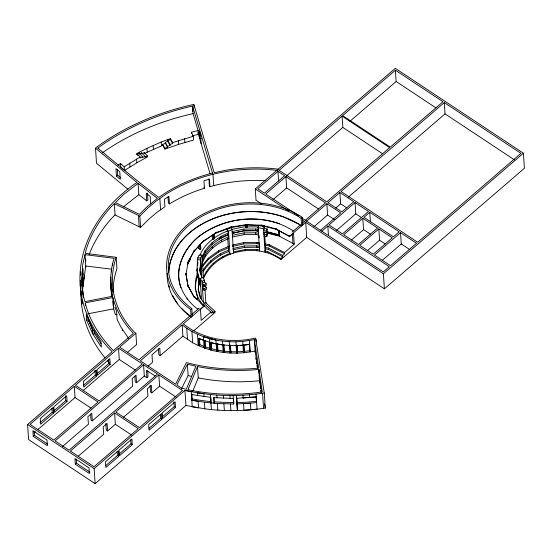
<?xml version="1.0" encoding="UTF-8"?>
<svg xmlns="http://www.w3.org/2000/svg" width="552" height="552" viewBox="0 0 552 552"><rect width="100%" height="100%" fill="white"/><g stroke="black" fill="none" stroke-linecap="round" stroke-linejoin="round"><path stroke-width="0.83" d="M237.001 403.954L236.684 397.778M257.75 368.329L255.093 350.982C240.341 354.163 224.85 353.784 210.271 349.878L210.34 345.89M236.27 345.11L236.691 353.128L235.939 341.819C216.853 342.102 197.202 336.927 182.139 324.852L140.346 360.842L175.591 384.185L186.383 362.602A159.921 121.06 -3.8 0 0 258.702 368.122L254.341 339.68L242.707 341.46L235.939 341.819M204.902 408.853L185.941 405.458L95.137 483.656L94.137 468.579L184.941 390.381L197.512 392.838L210.34 394.514L211.375 409.598L204.868 408.846L204.426 402.249L217.391 403.533L233.724 403.981L233.503 398.62M200.183 282.175L199.431 280.657L199.541 278.208M80.323 280.347L80.626 289.627L82.062 304L80.247 283.956M80.654 275.241L80.868 271.839M80.53 288.551L80.751 285.149M82.262 288.565L83.193 274.102L82.821 268.451L81.882 282.914L81.696 280.085L82.69 264.705L85.001 254.644L114.133 258.315C109.958 270.583 110.324 283.728 111.69 296.438M83.262 286.405L83.69 279.781L84.649 275.593M230.508 345.021L230.846 353.032L230.35 345.49L236.194 345.593M196.195 277.483L195.353 289.158C194.794 283.148 196.954 277.58 197.34 271.777M200.369 282.093C195.698 274.737 197.292 266.023 197.768 257.943L199.086 255.003L201.991 255.107L203.543 278.518C215.922 250.47 256.611 241.99 280.885 259.633L306.712 237.388L305.711 222.311L289.607 236.18L289.634 236.56L293.519 233.206L294.244 244.143L284.522 252.512L284.611 253.796L282.665 255.466L282.755 256.866L280.816 258.536L280.885 259.633M197.043 271.342L197.368 268.072M197.602 265.615L197.927 262.345M199.168 281.072L198.285 290.076L198.996 280.499M200.88 261.627L199.886 270.866L200.769 259.923L197.892 259.826M200.114 272.095L201.018 263.69M200.321 272.992L201.135 265.429M259.626 251.07L258.074 227.665L258.336 225.485L264.16 226.603L263.525 228.749L265.077 252.154M258.336 225.485L258.198 229.549L255.472 229.004L243.825 229.108L232.15 231.523M258.626 231.868L258.446 233.317L255.728 232.778L244.074 232.875L232.399 235.297M259.73 248.531L259.557 249.98L256.832 249.435L245.185 249.538L233.503 251.953M82.531 290.076L85.746 265.954L111.552 269.203M210.94 403.001L211.188 401.69A160.922 121.82 -3.8 0 1 192.241 398.917L191.751 400.186L204.461 402.256M214.066 397.095L214.142 403.264L213.762 397.592L230.108 398.344L229.922 395.536M266.464 231.04L267.106 228.901L264.291 228.493L263.649 230.632L266.464 231.04L266.582 232.772L263.766 232.364M266.582 232.772L267.216 230.632L267.106 228.901M266.713 234.807L267.354 232.668L264.539 232.261L263.897 234.4L266.713 234.807L266.83 236.546L264.015 236.139M266.83 236.546L267.472 234.407L267.354 232.668M264.767 235.69L265.643 248.924L265.001 251.063L267.727 251.602L280.816 258.536M217.053 343.986L222.739 344.897L217.067 343.958L217.557 351.527L216.681 351.355L215.915 340.073L203.357 336.616L204.171 347.967L210.271 349.878L209.587 338.611L212.72 339.321M217.557 351.527L217.971 350.237L217.529 343.537M223.96 344.503L224.409 351.21L223.988 352.5L223.484 344.959L229.432 345.476M197.506 366.556L187.963 389.643L191.682 390.43A160.922 121.82 -3.8 0 0 262.283 391.934L258.902 369.419A161.701 122.406 -3.8 0 1 197.506 366.556L198.258 377.865L192.662 391.396M196.277 278.76L197.995 274.868M199.872 255.41C204.571 243.673 215.687 235.518 227.238 231.171L227.113 229.287L230.681 227.741L232.019 229.639L233.579 253.051M202.798 270.756C208.463 261.11 218.033 254.017 228.5 250.201M202.888 272.157C208.559 262.504 218.13 255.41 228.597 251.602L227.714 238.367M205.213 340.273L205.661 346.973L204.944 348.195L199.024 345.869L198.52 338.335L209.85 342.357M211.264 342.123L211.706 348.823L211.14 350.078L210.636 342.544L209.774 342.337L210.271 349.878M201.963 277.863L200.645 258.039L201.991 255.107M202.115 256.99C206.503 245.412 217.212 237.229 228.569 233.054L227.238 231.171M202.232 258.695C206.614 247.13 217.309 238.912 228.68 234.786L227.003 235.062M202.37 260.765C206.752 249.18 217.46 241.003 228.818 236.822L227.486 234.938M202.48 262.504C206.869 250.918 217.578 242.742 228.935 238.561M203.474 277.421C207.856 265.843 218.564 257.66 229.922 253.478L228.445 231.164L227.113 229.287M187.39 364.251L176.868 385.034L181.877 388.353L186.307 389.291L195.857 366.204L187.39 364.251L188.142 375.56L181.38 388.918M187.846 262.579L194.476 250.153L187.866 262.959M187.321 264.332L189.647 259.985L188.929 259.778M187.549 264.332L190.233 259.585M198.52 338.335L203.681 340.411M199.438 338.003L199.879 344.703L199.024 345.869L192.682 342.764L182.885 336.161L182.139 324.852M202.287 265.395L208.304 258.232L218.564 250.78L229.135 246.137M202.377 266.678L208.387 259.516L218.647 252.057L228.466 247.751M198.679 248.621L200.031 249.345L200.825 248.697L200.542 244.495M139.835 216.136L114.312 203.667L115.057 214.969L140.587 227.445L139.835 216.136L147.846 208.049L156.83 200.555L166.683 193.731A135.295 102.417 -3.8 0 1 277.828 170.485L278.18 169.188A137.034 103.735 -3.8 0 0 225.409 170.347L214.19 172.693L193.918 104.68L192.186 104.797A221.117 167.387 -3.8 0 0 96.669 147.163L95.503 148.171L96.503 163.247L128.071 189.343M140.587 227.445L148.598 219.351L157.575 211.864L164.938 206.772L164.434 199.231L168.912 196.374L169.409 203.909C180.38 197.271 192.179 191.986 204.447 188.287L203.95 180.745L209.408 179.165L209.912 186.707L213.734 185.603A135.295 102.417 -3.8 0 1 265.636 180.635M114.312 203.667L110.993 206.924A163.026 123.413 -3.8 0 0 86.188 249.469L85.298 253.34L116.182 257.294A120.909 91.528 -3.8 0 0 134.584 332.38L135.868 333.229L136.613 344.538L127.56 352.335M115.057 214.969L111.745 218.233A163.026 123.413 -3.8 0 0 89.148 254.458M123.179 206.993L138.835 194.683L138.083 183.374L123.6 194.532L115.389 202.605L139.477 214.355L146.528 207.228L157.396 198.416L138.083 183.374M97.821 148.115L139.249 182.367L158.7 197.512C174.749 185.838 193.352 178.013 212.499 173.045L212.982 174.294L213.734 185.603M138.835 194.683L146.742 200.845L147.915 199.838L147.467 193.138M256.059 200.631L255.279 188.908L395.28 68.344L523.399 153.201L524.4 168.284L384.399 288.841L306.381 237.167M277.946 171.334L257.729 188.749L264.387 193.165L284.611 175.75L277.946 171.334L278.594 181.028M342.074 116.113L279.119 170.333L326.715 201.859L389.671 147.639L342.074 116.113L342.827 127.422L382.605 153.773M395.398 70.201L342.654 115.616L390.25 147.136L442.994 101.727L395.398 70.201L396.143 81.51L435.928 107.854M286.357 176.053L342.827 127.422M349.92 121.316L396.143 81.51M305.325 220.276L325.549 202.86L285.895 176.599L265.671 194.014L298.949 216.053M272.943 199.7L286.647 187.908L285.895 176.599M95.137 483.656L28.601 439.585L27.6 424.509L112.118 351.727A164.751 124.717 -3.8 0 1 136.937 182.422L95.503 148.171M74.285 386.255L30.049 424.35L53.813 440.089L98.049 401.994L74.285 386.255L75.037 397.564L91.108 408.211M118.521 348.16L75.431 385.268L99.194 401.007L142.285 363.899L118.521 348.16L119.273 359.469L135.344 370.116M135.868 333.229L119.687 347.16L138.931 359.904L190.054 315.882L191.461 316.82M39.986 422.804L52.178 412.309L51.909 408.273M53.599 411.088L65.791 400.586L65.467 395.743M83.773 385.096L95.323 375.153L95.006 370.302M96.745 373.932L108.937 363.43L108.668 359.393M53.461 413.158L40.627 424.212L40.248 418.554L53.082 407.5L53.461 413.158L52.178 412.309M67.068 401.435L54.234 412.489L53.861 406.831L66.695 395.784L67.068 401.435L65.791 400.586M96.607 376.002L83.773 387.049L83.4 381.397L96.234 370.344L96.607 376.002L95.323 375.153M110.221 364.279L97.387 375.332L97.007 369.674L109.841 358.627L110.221 364.279L108.937 363.43M34.051 432.858L35.356 431.74M37.957 429.497L75.037 397.564M83.366 390.395L119.273 359.469M33.272 436.37L32.892 430.719L47.003 440.061L47.375 445.712L33.272 436.37L34.438 435.362L34.169 431.326M302.275 217.302L301.13 218.288A79.405 60.106 -3.8 0 0 190.123 224.367A79.405 60.106 -3.8 0 0 191.806 308.547L190.612 309.5A81.103 61.396 -3.8 0 1 188.894 223.512A81.103 61.396 -3.8 0 1 302.275 217.302L302.779 224.843L301.633 225.823A79.405 60.106 -3.8 0 0 217.04 217.26A79.405 60.106 -3.8 0 0 168.802 272.46M191.53 314.612L199.065 308.175L197.83 309.189C186.624 300.875 178.793 288.392 178.427 274.213C179.138 259.337 187.356 246.358 198.403 236.815C225.064 216.191 264.725 212.347 293.45 230.971L300.343 224.974L301.633 225.823L301.13 218.288M200.355 302.627L203.336 305.422L202.977 305.187L202.957 304.828L204.33 305.739L183.305 323.845A72.077 54.565 -3.8 0 0 255.59 338.086L264.277 393.024L265.277 408.107C247.441 410.716 229.294 411.385 211.34 409.591M302.482 223.132L304.428 221.462M306.622 221.138L326.839 203.722L340.708 212.906L320.484 230.315M339.88 192.489L328.005 202.715L341.895 211.913L353.77 201.687L339.88 192.489L340.632 203.798L346.884 207.938M444.284 102.582L341.039 191.496L417.698 242.273L520.95 153.359L444.284 102.582L445.036 113.891L514.54 159.921M143.561 364.748L55.09 440.938L69.09 450.211L157.561 374.021L143.561 364.748L144.314 376.057L146.846 377.734L148.012 376.726L147.777 370.965M148.053 366.155L152.483 362.34L151.986 354.798L159.763 348.105L160.259 355.64L182.885 336.161M195.27 287.875L197.885 297.721L201.984 303.883L210.912 312.025L201.19 320.395L200.466 309.444L204.33 305.739M198.196 288.682L200.583 297.99L204.323 303.738L212.941 311.632L211.002 313.301L210.912 312.025M204.067 303.365L205.827 302.365L206.676 303.697L214.983 311.349L213.037 313.025L212.941 311.632M313.895 226.824L327.591 215.032L326.839 203.722M335.637 208.104L340.632 203.798M348.326 197.174L445.036 113.891M193.869 330.689L215.052 312.446L214.983 311.349M62.355 446.637L88.41 424.198L87.913 416.663L91.798 413.31L92.301 420.852L132.646 386.103L132.149 378.568L136.04 375.215L136.537 382.757L144.314 376.057M321.788 231.178L327.826 225.982L389.319 266.713L383.281 271.915L302.489 218.399M355.046 202.536L329.006 224.968L342.454 233.875L368.501 211.444L355.046 202.536L355.798 213.845L361.463 217.591M114.609 412.965L70.373 451.06L94.019 466.723L138.255 428.628L114.609 412.965L115.354 424.274L131.845 435.19M158.845 374.87L115.782 411.958L139.428 427.621L182.498 390.533L158.845 374.87L159.597 386.179L176.081 397.095M336.265 230.667L355.798 213.845M78.287 456.193L103.693 434.32L103.189 426.779L107.081 423.432L107.578 430.967L115.354 424.274M123.613 417.16L147.929 396.226L147.425 388.684L151.317 385.337L151.814 392.879L159.597 386.179M75.32 464.218L74.941 458.567L89.038 467.903L89.41 473.554L75.32 464.218L76.486 463.218L76.217 459.181M369.785 212.292L363.961 217.309L393.403 236.808L399.227 231.799L369.785 212.292L370.426 221.987M362.809 218.302L343.737 234.724L358.469 244.481L377.54 228.059L362.809 218.302L363.561 229.611L370.578 234.255M351.479 240.01L363.561 229.611M378.824 228.907L359.752 245.329L373.2 254.237L392.272 237.815L378.824 228.907L379.576 240.217L385.241 243.963M105.86 465.495L117.41 455.552L117.141 451.508M118.832 454.33L131.017 443.829L130.755 439.792M149.054 428.297L160.604 418.354L160.335 414.31M162.026 417.133L174.218 406.631L173.894 401.787M118.694 456.401L105.86 467.447L105.48 461.796L118.314 450.742L118.694 456.401L117.41 455.552M132.301 444.677L119.467 455.731L119.094 450.073L131.928 439.026L132.301 444.677L131.017 443.829M161.888 419.203L149.054 430.249L148.674 424.598L161.508 413.545L161.888 419.203L160.604 418.354M175.495 407.479L162.667 418.533L162.288 412.875L175.122 401.828L175.495 407.479L174.218 406.631M367.494 250.615L379.576 240.217M400.531 232.661L374.484 255.086L390.499 265.698L416.546 243.266L400.531 232.661L401.283 243.97L409.639 249.504M382.398 260.227L401.283 243.97M384.399 288.841L383.398 273.764L523.399 153.201M292.215 231.985L293.45 230.971M102.417 152.759C129.561 133.715 160.798 120.895 193.069 113.608L192.565 106.067A219.323 166.028 -3.8 0 0 97.849 148.095M117.811 165.386L120.529 163.475L124.193 166.752L124.441 170.52L136.868 162.778L147.529 156.892L147.467 155.947L144.32 152.587L141.878 153.822M116.444 176.171L115.948 168.636L119.777 171.803L120.281 179.338L116.444 176.171L117.735 175.267L117.348 169.402M124.193 166.752L140.153 157.058L136.868 153.546L146.935 148.336L161.225 142.03L170.389 138.614L172.624 142.588L172.686 143.527L170.023 144.451L170.085 145.397L167.422 146.315L167.484 147.26L164.82 148.184L164.889 149.123L178.6 144.376L193.531 140.049L193.283 136.282L191.496 132.163L198.113 130.562L193.069 113.608M203.391 302.303L201.997 281.382L204.343 280.05L202.646 277.387L200.128 278.505L201.514 299.425M204.468 281.941L202.122 283.266L203.792 285.005L203.909 286.702L206.255 285.377L206.137 283.68L204.468 281.941L204.343 280.05M203.792 285.005L206.137 283.68M204.13 286.039L202.377 287.033L204.047 288.772L204.157 290.511L206.503 289.186L206.386 287.447L204.716 285.708M204.047 288.772L206.386 287.447M138.028 155.664L136.93 154.491L139.304 153.18L139.242 152.235M139.366 154.118L141.747 152.807L145.031 156.32L145.093 157.265L147.467 155.947M139.304 153.18L142.588 156.692L140.215 158.003L140.153 157.058M145.031 156.32L142.651 157.63L142.588 156.692M165.296 143.368L162.681 144.369L162.743 145.314L144.382 153.525L144.32 152.587M219.013 238.968L221.352 237.877L221.242 236.173M220.282 238.057L226.051 235.559M233.848 232.737L232.275 233.413L245.612 230.508M228.445 231.164L232.019 229.639M93.074 334.346L92.695 328.688L100.975 341.481L101.347 347.132L93.074 334.346L94.633 333.732L94.413 330.496M170.389 138.614L170.451 139.552L167.787 140.477L170.023 144.451M167.484 147.26L165.193 142.34L167.849 141.415L167.725 139.532M172.624 142.588L193.283 136.282M86.636 320.291L86.264 314.64L92.156 327.757L92.529 333.408L86.636 320.291L88.279 319.829L88.168 318.214M192.579 135.737L198.361 134.336L198.113 130.562M117.058 314.392L115.382 314.771L113.643 308.872L112.891 297.562L85.243 302.848C89.624 321.133 100.485 337.21 113.326 350.686L133.377 333.415C123.793 323.355 116.32 311.1 112.891 297.562M232.275 245.122L243.68 242.632L256.804 242.376L259.281 242.839M232.357 246.406L243.763 243.915L256.887 243.66L259.371 244.122M231.633 229.446L243.163 226.996L255.548 226.817L258.46 227.376M232.702 233.041L242.59 230.936M232.896 248.483L244.426 246.026L256.811 245.847L259.73 246.406L259.557 243.874M232.985 249.877L244.522 247.42L256.908 247.248L259.82 247.807M232.516 237.036L244.191 234.614L255.838 234.517L258.564 235.055M201.301 138.241L199.624 138.573L199.127 131.031L200.638 136.123L201.142 143.658M87.664 313.833L113.643 308.872M247.061 224.892L230.101 227.631L230.074 227.258L247.034 224.512L247.199 227.279M210.34 394.514C228.293 396.308 246.44 395.646 264.277 393.024M243.867 345.117L249.677 344.4L243.867 345.117L244.37 352.659M249.428 340.632L250.18 351.941L249.883 350.658L244.156 351.362L243.708 344.662M243.073 398.026L256.28 396.895L236.622 398.282L237.401 410.55L236.435 395.473M237.105 345.545L242.956 345.235L237.105 345.517L237.608 353.08L237.105 345.069M237.553 351.769L243.322 351.465L243.46 352.769L242.707 341.46M243.411 230.764L255.797 230.584L258.715 231.143M258.315 231.281L255.59 230.743L243.943 230.839L243.825 229.108M230.074 398.344L233.344 398.316M233.772 402.67L214.39 401.959M82.041 274.089L83.193 274.102M230.95 351.721L236.718 351.817M197.768 257.943L200.645 258.039M262.455 225.264L245.523 224.609L245.55 224.981L262.483 225.644M210.526 397.323L191.413 394.521M224.409 351.21L230.115 351.707M217.971 350.237L223.581 351.134M265.07 243.915L269.21 244.681L284.522 252.512M265.16 245.191L269.293 245.964L284.611 253.796M265.553 247.524L268.465 248.083L282.665 255.466M265.643 248.924L268.555 249.483L282.755 256.866M258.074 227.665L263.525 228.749M209.836 342.385L216.17 343.848L209.836 342.385L210.636 342.544M211.706 348.823L216.384 349.927M279.595 223.698C252.25 214.362 220.614 219.289 197.892 237.291C183.464 249.4 174.453 269.21 180.904 287.799M188.142 375.56L191.647 376.423M276.697 229.059L260.951 225.05L260.972 225.423L276.724 229.432M266.264 231.536L278.491 234.648M266.167 231.743L279.208 235.062M266.678 232.578L278.905 235.69L278.581 230.819M267.037 233.041L279.471 236.201L294.244 244.143M203.674 340.432L204.44 340.653L204.944 348.195M205.661 346.973L210.919 348.643M199.879 344.703L204.185 346.449M298.563 224.112L283.625 216.936A79.453 60.147 -3.8 0 0 190.654 231.874L190.626 231.895A79.474 60.161 -3.8 0 0 168.781 271.681M275.31 228.528L288.834 235.994L275.338 228.907M286.647 187.908L318.511 209.008M327.591 215.032L334.526 219.62M255.279 188.908L288.917 211.188M302.517 220.193L383.398 273.764M256.687 200.645L261.676 203.957M289.607 236.18L288.323 235.331L289.634 236.56M160.259 355.64L158.852 354.708L158.465 348.843M155.084 375.981L146.542 370.33L146.846 377.734M136.537 382.757L135.254 381.908L134.867 376.043M151.814 392.879L150.537 392.03L150.089 385.324M92.301 420.852L91.018 420.003L90.631 414.138M107.578 430.967L106.301 430.118L105.853 423.418M27.6 424.509L94.137 468.579M34.438 435.362L47.838 444.243M76.486 463.218L89.872 472.084M117.735 175.267L120.929 177.91M123.834 169.975L120.778 167.242L120.529 163.475M193.283 295.658L203.633 305.704M193.31 296.017L197.374 299.833M169.409 203.909L168.401 202.874L168.008 197.009M202.239 284.963L203.909 286.702M202.487 288.772L204.157 290.511M128.602 338.376L121.06 327.301L117.921 321.119L117.058 318.966L116.555 311.425L114.885 307.229M228.597 251.602L229.922 253.478L229.998 254.575M200.128 278.505L201.997 281.382M196.933 269.645L199.32 278.953L200.252 280.388M197.181 273.412L199.569 282.721L200.5 284.163M197.299 275.151L199.686 284.459L200.617 285.901M94.633 333.732L101.064 343.675M170.451 139.552L172.686 143.527M167.849 141.415L170.085 145.397M165.193 142.34L167.422 146.315M162.681 144.369L164.82 148.184M162.743 145.314L164.889 149.123M193.89 296.645L187.632 285.046L194.104 297.024M186.928 298.66L187.232 299.246M209.912 186.707L209.346 185.479L208.904 178.779M203.888 187.059L204.447 188.287M88.279 319.829L92.439 329.089M88.279 319.601L91.873 328.171M192.565 106.067L212.499 173.045M197.885 132.721L210.105 173.776M195.794 290.8L197.754 298.183M198.485 290.849L200.473 298.611M199.769 269.162L201.928 277.946M200.079 271.667L200.866 274.855M256.425 401.269L256.659 402.567L250.097 403.229L236.967 403.954L237.008 402.636A160.922 121.82 -3.8 0 0 256.425 401.269L256.1 396.405M187.839 285.267L185.9 273.399L188.053 286.536L187.984 286.108M264.622 403.843L265.277 408.107M259.205 377.796L259.454 379.431L259.185 375.388M261.441 392.396L259.654 380.728A161.701 122.406 -3.8 0 1 198.258 377.865M255.845 358.055L256.1 359.711M256.356 361.36L256.735 363.837M256.99 365.486L257.239 367.142M260.289 387L260.544 388.663M260.799 390.333L261.055 392.003M111.683 294.188L111.021 287.475M81.696 280.085L83.228 295.368L84.904 301.613L112.58 296.279L110.773 283.707L111.849 296.7M83.331 297.335L81.972 283.804L82.296 288.668M82.517 291.166L82.772 293.705M82.531 292.243L82.703 293.94M113.181 291.773L112.967 289.593L113.139 292.105M111.67 296.521L111.504 289.931M327.826 225.982L328.468 235.676M292.353 234.041L292.967 243.294M279.077 230.315L279.471 236.201M278.884 230.191L279.043 232.627M269.21 244.681L269.293 245.964M268.465 248.083L268.555 249.483M267.727 251.602L267.803 252.692M264.518 225.837L264.622 227.458M264.16 225.651L264.373 228.894M262.683 225.299L262.793 226.92M258.998 235.414L259.164 237.953M256.804 242.376L256.887 243.66M256.811 245.847L256.908 247.248M255.472 229.004L255.59 230.743M255.728 232.778L255.838 234.517M256.832 249.435L256.908 250.532M262.552 393.224L263.552 408.307M258.902 369.419L259.806 382.991M258.86 370.544L259.074 373.773M256.038 339.342L256.204 341.86M247.165 224.995L247.275 226.624M246.903 224.685L247.068 227.12M254.341 339.68L255.19 352.493M246.337 224.809L246.509 227.334M245.757 224.761L245.923 227.196M245.681 224.995L245.84 227.431M256.059 394.087L257.06 409.163L243.991 410.288L243.556 403.691L250.408 403.202L250.843 409.798M244.074 232.875L244.191 234.614M245.185 249.538L245.254 250.629M244.426 246.026L244.522 247.42M243.68 242.632L243.763 243.915M249.442 343.951L249.883 350.658M249.538 394.749L249.725 397.557M242.99 395.211L243.177 398.02M233.158 395.501L233.731 403.981M229.673 345L229.894 348.353M229.183 341.709L229.936 353.018M221.49 239.941L221.607 241.679M222.601 256.604L222.67 257.694M220.579 253.637L220.669 255.031M230.446 404.016L230.888 410.612M218.564 250.78L218.647 252.057M223.132 344.434L223.305 346.946M222.49 341.122L223.243 352.431M214.121 233.972L214.445 238.843M213.921 235.821L214.079 238.257M213.603 234.345L213.886 238.547M213.155 234.635L213.493 239.678M223.346 395.391L223.532 398.206M223.905 403.878L224.347 410.474M212.161 235.09L212.568 239.63M211.92 242.783L212.037 244.488M212.175 246.551L212.285 248.29M213.279 263.214L213.355 264.304M210.788 260.668L210.878 262.062M208.304 258.232L208.387 259.516M216.826 395.053L217.012 397.868M217.391 403.533L217.826 410.129M204.916 250.898L205.027 252.602M205.165 254.672L205.282 256.411M206.275 271.329L206.344 272.426M193.918 104.68L194.083 107.191M204.999 289.931L205.896 303.462M203.46 269.286L203.55 270.68M192.351 107.309L192.634 111.497M210.919 397.64L211.14 400.883M200.093 244.777L200.376 248.987M199.748 245.143L200.031 249.345M191.496 132.163L191.599 133.674M198.472 246.075L198.644 248.6M199.32 278.953L199.431 280.657M199.569 282.721L199.686 284.459M197.885 297.721L197.975 299.005M204.088 396.584L203.902 393.776L197.478 392.831L197.664 395.646M184.63 138.655L184.879 142.423M197.478 334.243L198.23 345.552M189.778 258.267L189.888 259.951M191.806 308.547L192.31 316.089M188.253 261.876L188.225 261.496L185.914 274.91L185.893 274.537M190.612 309.5L191.165 317.069A81.103 61.396 -3.8 0 1 167.083 273.309M191.93 331.455L192.682 342.764M178.351 140.601L178.6 144.376M191.923 394.052L192.241 398.917L191.785 400.193L198.113 401.325L198.547 407.921L192.227 406.789L191.227 391.713L184.941 390.381L185.941 405.458M186.762 328.288L187.514 339.597M161.225 142.03L161.481 145.797M159.838 198.472L160.591 209.781M153.159 145.445L153.408 149.212M146.935 148.336L147.184 152.104M150.696 203.923L150.199 196.388L146.245 193.303L146.742 200.845M141.747 152.807L141.809 153.753M136.868 153.546L136.93 154.491M136.62 159.01L136.868 162.778M138.414 215.425L139.166 226.734M129.741 163.144L129.989 166.911M122.268 329.24L122.365 330.745M116.182 257.294L116.934 268.603A120.909 91.528 -3.8 0 0 113.167 291.615M112.622 263.621L112.725 265.236M111.366 270.294L111.476 271.908M112.905 301.123L113.222 305.974M110.752 277L111.235 284.273M85.67 258.998L85.836 261.42M85.001 254.644L85.85 267.465M85.291 303.655L85.401 305.27M108.992 362.471A164.751 124.717 -3.8 0 1 107.302 360.573M105.115 358A164.751 124.717 -3.8 0 1 80.951 293.595M190.054 315.882A80.723 61.106 -3.8 0 1 181.615 308.278M177.827 303.766A80.723 61.106 -3.8 0 1 172.783 295.748M169.381 287.233A80.723 61.106 -3.8 0 1 168.94 285.639M204.254 240.161L193.793 251.505L204.254 240.161M216.881 232.219L203.288 241.355L216.881 232.219M231.481 226.886L215.653 232.834L215.68 233.213L231.509 227.258L231.481 226.886"/></g></svg>
